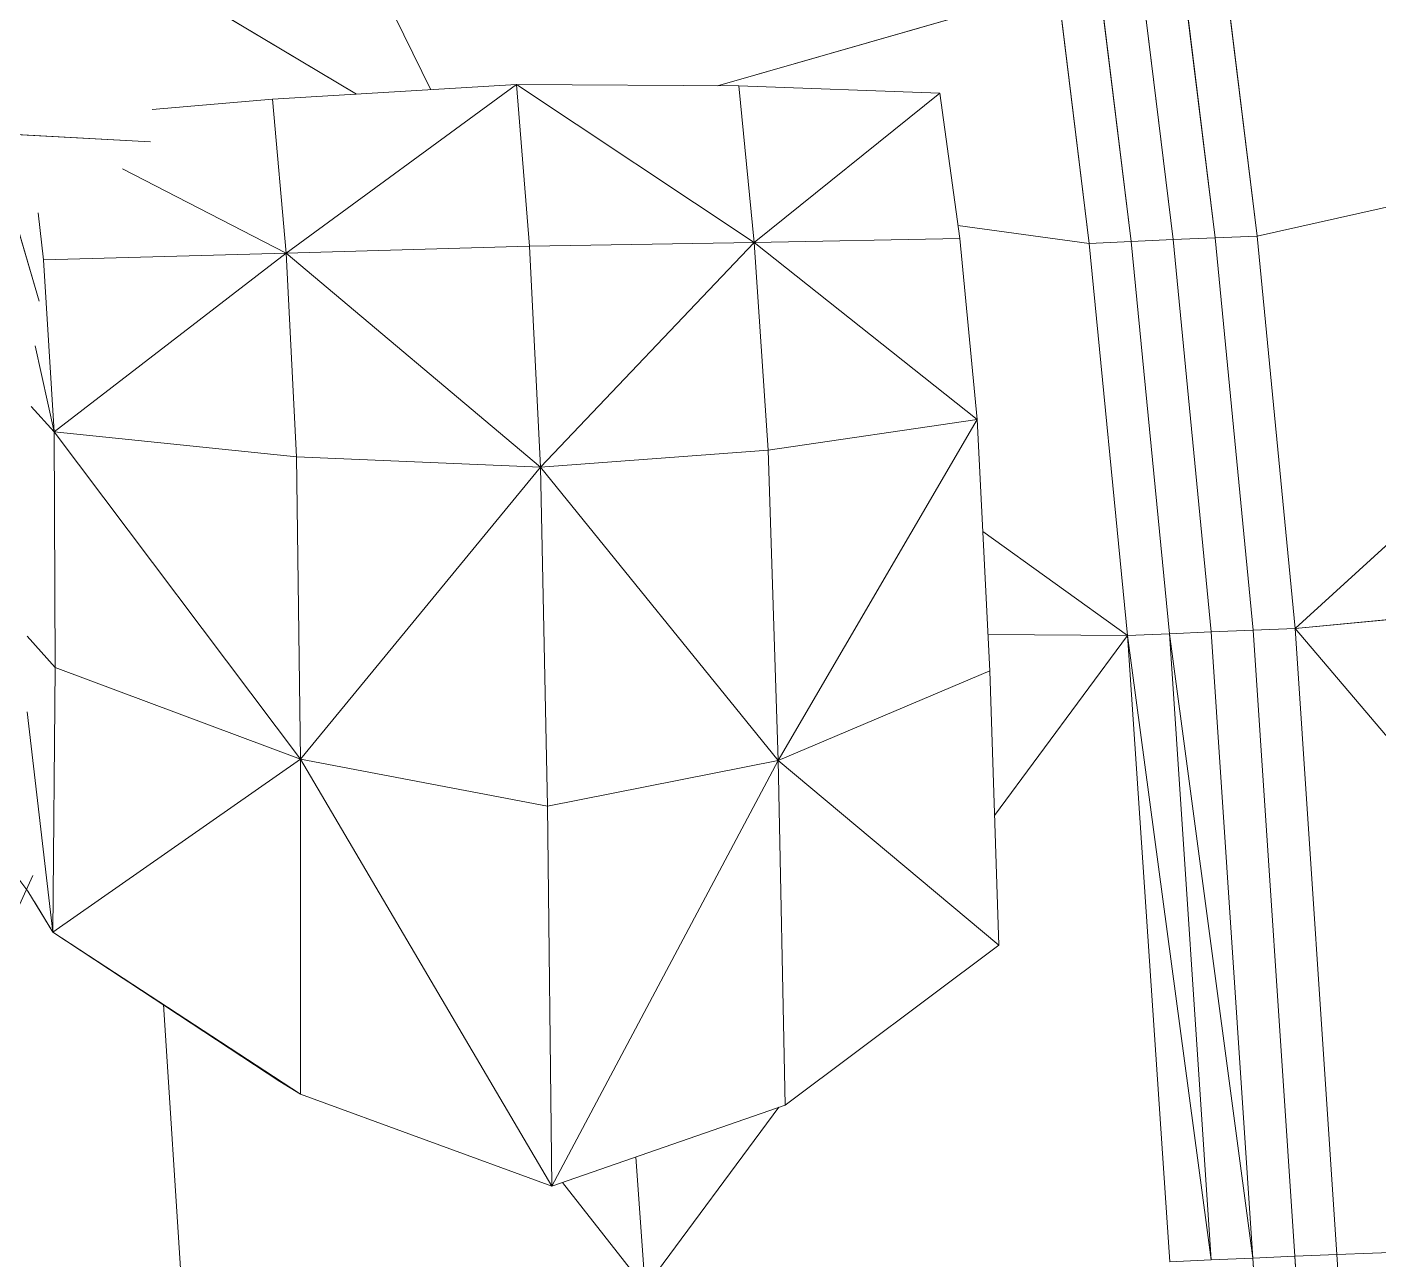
# Model space of a CAD drawing. Header units: centimetres. Extents: x -11896 to 2794, y -437 to 1921.
# Drawn here: x -11028.11 to -11010.11, y 519.72 to 536.13 of the extents above; entities that cross this region are included whole.
import ezdxf

# ---------------------------------------------------------------- set-up
doc = ezdxf.new("R2010")
doc.units = ezdxf.units.CM
doc.layers.add('A-GENM', color=7, linetype='Continuous', lineweight=9)

# ---------------------------------------------------------------- blocks, each defined once
blk = doc.blocks.new('EQ-01-002 - EQ-01-002_dwg_Group_9-1527182-Sección 2-1')
at = {"layer": 'A-GENM', "color": 1, "true_color": 0xff0000}
for p, q in [((-11031.788, 540.054), (-11023.72, 535.239)), ((-11024.721, 539.369), (-11022.732, 535.298)), ((-11022.732, 535.298), (-11024.721, 539.369)), ((-11024.721, 539.369), (-11022.732, 535.298)), ((-11013.406, 533.279), (-11013.825, 536.681)), ((-11012.848, 533.303), (-11013.266, 536.705)), ((-11012.708, 536.729), (-11012.289, 533.327)), ((-11012.149, 536.752), (-11011.731, 533.351)), ((-11014.383, 536.656), (-11018.915, 535.352)), ((-11014.383, 536.656), (-11013.965, 533.254)), ((-11028.602, 534.722), (-11026.463, 534.607)), ((-11028.602, 534.722), (-11027.943, 532.486)), ((-11026.463, 534.607), (-11028.602, 534.722)), ((-11009.849, 533.77), (-11011.731, 533.351)), ((-11009.849, 533.77), (-11011.731, 533.351)), ((-11015.714, 533.491), (-11013.965, 533.254)), ((-11013.965, 533.254), (-11015.714, 533.491)), ((-11013.965, 533.254), (-11013.406, 533.279)), ((-11012.848, 533.303), (-11013.406, 533.279)), ((-11012.897, 528.058), (-11013.406, 533.279)), ((-11012.848, 533.303), (-11012.289, 533.327)), ((-11012.848, 533.303), (-11012.34, 528.082)), ((-11011.731, 533.351), (-11012.289, 533.327)), ((-11012.289, 533.327), (-11011.781, 528.106)), ((-11011.222, 528.13), (-11011.731, 533.351)), ((-11013.965, 533.254), (-11013.454, 528.033)), ((-11011.222, 528.13), (-11009.669, 529.545)), ((-11015.384, 529.42), (-11013.454, 528.033)), ((-11015.384, 529.42), (-11013.454, 528.033)), ((-11013.454, 528.033), (-11015.384, 529.42)), ((-11009.564, 528.286), (-11011.222, 528.13)), ((-11011.222, 528.13), (-11009.564, 528.286)), ((-11013.454, 528.033), (-11015.314, 528.046)), ((-11013.454, 528.033), (-11015.314, 528.046)), ((-11013.454, 528.033), (-11012.897, 528.058)), ((-11012.34, 528.082), (-11012.897, 528.058)), ((-11012.897, 528.058), (-11012.34, 528.082)), ((-11011.787, 519.749), (-11012.897, 528.058)), ((-11012.897, 528.058), (-11012.341, 519.724)), ((-11012.34, 528.082), (-11011.781, 528.106)), ((-11011.781, 528.106), (-11012.34, 528.082)), ((-11012.34, 528.082), (-11011.787, 519.749)), ((-11012.34, 528.082), (-11011.787, 519.749)), ((-11012.34, 528.082), (-11011.787, 519.749)), ((-11011.222, 528.13), (-11011.781, 528.106)), ((-11011.222, 528.13), (-11011.781, 528.106)), ((-11011.781, 528.106), (-11011.229, 519.773)), ((-11011.781, 528.106), (-11011.229, 519.773)), ((-11011.229, 519.773), (-11011.781, 528.106)), ((-11009.547, 526.151), (-11011.222, 528.13)), ((-11011.222, 528.13), (-11010.669, 519.797)), ((-11010.669, 519.797), (-11011.222, 528.13)), ((-11011.222, 528.13), (-11009.547, 526.151)), ((-11009.547, 526.151), (-11011.222, 528.13)), ((-11010.669, 519.797), (-11011.222, 528.13)), ((-11013.454, 528.033), (-11015.225, 525.639)), ((-11013.454, 528.033), (-11012.893, 519.699)), ((-11013.454, 528.033), (-11012.341, 519.724)), ((-11028.027, 524.842), (-11030.125, 520.259)), ((-11028.027, 524.842), (-11030.125, 520.259)), ((-11028.027, 524.842), (-11030.125, 520.259)), ((-11026.29, 523.123), (-11026.033, 519.182)), ((-11026.033, 519.182), (-11026.29, 523.123)), ((-11026.033, 519.182), (-11026.29, 523.123)), ((-11018.098, 521.756), (-11019.877, 519.351)), ((-11019.877, 519.351), (-11018.098, 521.756)), ((-11020.003, 521.095), (-11019.877, 519.351)), ((-11019.877, 519.351), (-11020.003, 521.095)), ((-11020.978, 520.757), (-11019.877, 519.351)), ((-11020.978, 520.757), (-11019.877, 519.351)), ((-11005.159, 519.993), (-11010.669, 519.797)), ((-11010.669, 519.797), (-11005.159, 519.993)), ((-11005.159, 519.993), (-11010.669, 519.797)), ((-11011.229, 519.773), (-11011.787, 519.749)), ((-11010.669, 519.797), (-11011.229, 519.773)), ((-11011.229, 519.773), (-11010.787, 513.202)), ((-11010.208, 512.951), (-11010.669, 519.797)), ((-11010.208, 512.951), (-11010.669, 519.797)), ((-11010.208, 512.951), (-11010.669, 519.797)), ((-11011.787, 519.749), (-11012.341, 519.724)), ((-11011.787, 519.749), (-11011.356, 513.369))]:
    blk.add_line(p, q, dxfattribs=at)
at = {"layer": 'A-GENM', "color": 254, "true_color": 0xcccccc}
for p, q in [((-11021.589, 535.367), (-11024.837, 535.171)), ((-11021.589, 535.367), (-11024.657, 533.122)), ((-11021.589, 535.367), (-11018.631, 535.35)), ((-11021.589, 535.367), (-11021.418, 533.216)), ((-11021.589, 535.367), (-11018.424, 533.267)), ((-11018.631, 535.35), (-11015.953, 535.253)), ((-11018.424, 533.267), (-11018.631, 535.35)), ((-11018.424, 533.267), (-11015.953, 535.253)), ((-11015.953, 535.253), (-11015.69, 533.317)), ((-11024.837, 535.171), (-11026.439, 535.037)), ((-11024.657, 533.122), (-11024.837, 535.171)), ((-11024.657, 533.122), (-11026.833, 534.247)), ((-11027.956, 533.662), (-11027.887, 533.034)), ((-11021.418, 533.216), (-11018.424, 533.267)), ((-11018.424, 533.267), (-11015.69, 533.317)), ((-11024.657, 533.122), (-11027.887, 533.034)), ((-11024.657, 533.122), (-11021.418, 533.216))]:
    blk.add_line(p, q, dxfattribs=at)
at = {"layer": 'A-GENM', "color": 145, "true_color": 0x527ca5}
for p, q in [((-11015.953, 535.253), (-11015.69, 533.317)), ((-11027.956, 533.662), (-11027.887, 533.034))]:
    blk.add_line(p, q, dxfattribs=at)
at = {"layer": 'A-GENM', "color": 30, "true_color": 0xff7f00}
for p, q in [((-11018.424, 533.267), (-11021.418, 533.216)), ((-11018.424, 533.267), (-11021.272, 530.277)), ((-11018.424, 533.267), (-11015.69, 533.317)), ((-11018.424, 533.267), (-11015.459, 530.911)), ((-11018.424, 533.267), (-11018.241, 530.502)), ((-11015.459, 530.911), (-11015.69, 533.317)), ((-11024.657, 533.122), (-11027.887, 533.034)), ((-11024.657, 533.122), (-11027.745, 530.745)), ((-11021.418, 533.216), (-11024.657, 533.122)), ((-11021.272, 530.277), (-11024.657, 533.122)), ((-11024.657, 533.122), (-11024.519, 530.414)), ((-11021.272, 530.277), (-11021.418, 533.216)), ((-11027.745, 530.745), (-11027.887, 533.034)), ((-11027.745, 530.745), (-11027.997, 531.89)), ((-11027.745, 530.745), (-11028.052, 531.082)), ((-11027.745, 530.745), (-11024.519, 530.414)), ((-11027.745, 530.745), (-11024.465, 526.391)), ((-11027.745, 530.745), (-11027.731, 527.607)), ((-11015.459, 530.911), (-11018.241, 530.502)), ((-11015.459, 530.911), (-11018.107, 526.372)), ((-11015.459, 530.911), (-11015.29, 527.565)), ((-11021.272, 530.277), (-11024.519, 530.414)), ((-11024.519, 530.414), (-11024.465, 526.391)), ((-11018.241, 530.502), (-11021.272, 530.277)), ((-11018.241, 530.502), (-11018.107, 526.372)), ((-11021.272, 530.277), (-11024.465, 526.391)), ((-11021.272, 530.277), (-11018.107, 526.372)), ((-11021.272, 530.277), (-11021.176, 525.763)), ((-11027.731, 527.607), (-11028.103, 528.027)), ((-11027.762, 524.085), (-11027.731, 527.607)), ((-11024.465, 526.391), (-11027.731, 527.607)), ((-11018.107, 526.372), (-11015.29, 527.565)), ((-11015.29, 527.565), (-11015.167, 523.913)), ((-11027.762, 524.085), (-11028.105, 527.017)), ((-11024.465, 526.391), (-11027.762, 524.085)), ((-11021.12, 520.708), (-11024.465, 526.391)), ((-11021.176, 525.763), (-11024.465, 526.391)), ((-11024.465, 526.391), (-11024.465, 521.931)), ((-11018.107, 526.372), (-11021.176, 525.763)), ((-11018.107, 526.372), (-11021.12, 520.708)), ((-11018.107, 526.372), (-11015.167, 523.913)), ((-11018.107, 526.372), (-11018.014, 521.785)), ((-11021.12, 520.708), (-11021.176, 525.763)), ((-11028.097, 524.634), (-11028.227, 524.811)), ((-11027.762, 524.085), (-11028.097, 524.634)), ((-11027.762, 524.085), (-11024.741, 522.1)), ((-11024.465, 521.931), (-11027.762, 524.085)), ((-11015.167, 523.913), (-11018.014, 521.785)), ((-11024.465, 521.931), (-11024.741, 522.1)), ((-11021.12, 520.708), (-11024.465, 521.931)), ((-11018.014, 521.785), (-11021.12, 520.708))]:
    blk.add_line(p, q, dxfattribs=at)
at = {"layer": 'A-GENM', "color": 164, "true_color": 0x0029a5}
for p, q in [((-11021.418, 533.216), (-11024.657, 533.122)), ((-11024.657, 533.122), (-11021.418, 533.216)), ((-11024.657, 533.122), (-11024.519, 530.414)), ((-11024.657, 533.122), (-11021.272, 530.277)), ((-11024.519, 530.414), (-11024.657, 533.122)), ((-11021.272, 530.277), (-11024.657, 533.122)), ((-11021.272, 530.277), (-11021.418, 533.216)), ((-11021.418, 533.216), (-11021.272, 530.277)), ((-11027.745, 530.745), (-11028.052, 531.082)), ((-11015.459, 530.911), (-11015.29, 527.565)), ((-11024.519, 530.414), (-11024.465, 526.391)), ((-11021.272, 530.277), (-11024.519, 530.414)), ((-11018.241, 530.502), (-11018.107, 526.372)), ((-11027.731, 527.607), (-11028.103, 528.027)), ((-11027.731, 527.607), (-11024.465, 526.391)), ((-11015.29, 527.565), (-11015.167, 523.913)), ((-11024.465, 526.391), (-11021.176, 525.763)), ((-11021.176, 525.763), (-11018.107, 526.372)), ((-11015.167, 523.913), (-11018.014, 521.785)), ((-11021.12, 520.708), (-11024.465, 521.931)), ((-11018.014, 521.785), (-11021.12, 520.708))]:
    blk.add_line(p, q, dxfattribs=at)
at = {"layer": 'A-GENM', "color": 1, "true_color": 0xff0000, "flags": 128}
for points in [[(-11011.986, 543.101), (-11012.649, 542.243), (-11012.433, 539.629), (-11012.149, 536.752), (-11012.708, 536.729), (-11012.991, 539.605), (-11012.708, 536.729), (-11012.149, 536.752), (-11011.731, 533.351)], [(-11012.848, 533.303), (-11013.266, 536.705), (-11013.55, 539.581), (-11012.991, 539.605), (-11013.55, 539.581), (-11013.766, 542.194), (-11013.207, 542.219), (-11012.991, 539.605), (-11013.207, 542.219), (-11012.649, 542.243), (-11012.433, 539.629), (-11012.991, 539.605), (-11012.433, 539.629)], [(-11028.602, 534.722), (-11031.788, 540.054), (-11023.72, 535.239)], [(-11023.72, 535.239), (-11031.788, 540.054), (-11024.721, 539.369)], [(-11024.721, 539.369), (-11014.383, 536.656), (-11018.915, 535.352)], [(-11012.848, 533.303), (-11013.266, 536.705), (-11012.708, 536.729), (-11012.289, 533.327), (-11012.708, 536.729), (-11013.266, 536.705), (-11013.825, 536.681), (-11013.406, 533.279), (-11013.825, 536.681), (-11014.383, 536.656), (-11013.965, 533.254)], [(-11011.731, 533.351), (-11012.149, 536.752), (-11007.113, 535.847)], [(-11018.915, 535.352), (-11014.383, 536.656), (-11013.965, 533.254)], [(-11027.943, 532.486), (-11028.602, 534.722), (-11030.919, 533.489)], [(-11027.943, 532.486), (-11028.602, 534.722), (-11026.463, 534.607)], [(-11009.669, 529.545), (-11011.222, 528.13), (-11011.731, 533.351), (-11009.849, 533.77)], [(-11015.714, 533.491), (-11013.965, 533.254), (-11013.454, 528.033)], [(-11013.965, 533.254), (-11013.406, 533.279), (-11013.965, 533.254), (-11013.454, 528.033)], [(-11013.454, 528.033), (-11012.897, 528.058), (-11013.406, 533.279)], [(-11013.406, 533.279), (-11012.897, 528.058), (-11012.34, 528.082), (-11012.848, 533.303), (-11013.406, 533.279), (-11012.848, 533.303)], [(-11012.289, 533.327), (-11011.781, 528.106), (-11012.34, 528.082), (-11012.848, 533.303), (-11012.289, 533.327), (-11012.848, 533.303)], [(-11011.731, 533.351), (-11012.289, 533.327), (-11011.731, 533.351), (-11011.222, 528.13), (-11011.781, 528.106), (-11012.289, 533.327)], [(-11009.564, 528.286), (-11011.222, 528.13), (-11009.669, 529.545)], [(-11015.314, 528.046), (-11013.454, 528.033), (-11015.225, 525.639)], [(-11012.897, 528.058), (-11013.454, 528.033), (-11012.341, 519.724), (-11013.454, 528.033), (-11012.893, 519.699)], [(-11011.356, 513.369), (-11011.787, 519.749), (-11012.341, 519.724), (-11012.897, 528.058)], [(-11011.787, 519.749), (-11012.341, 519.724), (-11012.897, 528.058)], [(-11015.225, 525.639), (-11013.454, 528.033), (-11012.893, 519.699)], [(-11018.098, 521.756), (-11019.877, 519.351), (-11020.978, 520.757)], [(-11020.003, 521.095), (-11019.877, 519.351), (-11026.033, 519.182)], [(-11011.787, 519.749), (-11011.229, 519.773), (-11011.787, 519.749), (-11011.356, 513.369)]]:
    blk.add_lwpolyline(points, dxfattribs=at)
at = {"layer": 'A-GENM', "color": 145, "true_color": 0x527ca5, "flags": 128}
for points in [[(-11024.657, 533.122), (-11021.589, 535.367), (-11024.837, 535.171), (-11024.657, 533.122), (-11024.837, 535.171), (-11026.439, 535.037)], [(-11018.424, 533.267), (-11018.631, 535.35), (-11021.589, 535.367), (-11018.424, 533.267), (-11021.589, 535.367), (-11021.418, 533.216), (-11021.589, 535.367), (-11024.657, 533.122)], [(-11015.953, 535.253), (-11015.69, 533.317), (-11015.953, 535.253), (-11018.424, 533.267), (-11015.953, 535.253), (-11018.631, 535.35), (-11018.424, 533.267)]]:
    blk.add_lwpolyline(points, dxfattribs=at)
for points in [[(-11026.833, 534.247), (-11024.657, 533.122)], [(-11027.956, 533.662), (-11027.887, 533.034)]]:
    blk.add_lwpolyline(points, close=True, dxfattribs=at)
at = {"layer": 'A-GENM', "color": 164, "true_color": 0x0029a5, "flags": 128}
for points in [[(-11015.69, 533.317), (-11015.459, 530.911), (-11018.241, 530.502), (-11018.424, 533.267), (-11021.418, 533.216), (-11018.424, 533.267), (-11021.272, 530.277)], [(-11015.69, 533.317), (-11018.424, 533.267), (-11015.459, 530.911), (-11018.424, 533.267), (-11021.272, 530.277)], [(-11021.272, 530.277), (-11018.241, 530.502), (-11018.424, 533.267)], [(-11018.424, 533.267), (-11015.69, 533.317), (-11015.459, 530.911)], [(-11024.657, 533.122), (-11027.745, 530.745), (-11027.887, 533.034)], [(-11027.745, 530.745), (-11024.519, 530.414), (-11027.745, 530.745), (-11024.657, 533.122)], [(-11027.887, 533.034), (-11027.745, 530.745), (-11027.997, 531.89)], [(-11027.997, 531.89), (-11027.745, 530.745), (-11028.052, 531.082)], [(-11028.103, 528.027), (-11027.731, 527.607), (-11027.745, 530.745)], [(-11027.745, 530.745), (-11024.465, 526.391), (-11027.762, 524.085), (-11027.731, 527.607)], [(-11024.465, 526.391), (-11027.731, 527.607), (-11027.745, 530.745)], [(-11021.272, 530.277), (-11024.465, 526.391), (-11027.745, 530.745)], [(-11018.241, 530.502), (-11015.459, 530.911), (-11018.107, 526.372), (-11018.241, 530.502)], [(-11024.465, 526.391), (-11021.272, 530.277), (-11021.176, 525.763), (-11024.465, 526.391), (-11024.519, 530.414), (-11021.272, 530.277)], [(-11018.107, 526.372), (-11021.272, 530.277), (-11018.241, 530.502)], [(-11018.107, 526.372), (-11021.176, 525.763), (-11021.272, 530.277), (-11018.107, 526.372)], [(-11028.105, 527.017), (-11027.762, 524.085), (-11027.731, 527.607)], [(-11028.008, 524.488), (-11027.762, 524.085), (-11028.105, 527.017)], [(-11024.465, 526.391), (-11024.465, 521.931), (-11027.762, 524.085), (-11024.465, 526.391)], [(-11021.176, 525.763), (-11021.12, 520.708), (-11024.465, 526.391)], [(-11024.465, 526.391), (-11021.12, 520.708), (-11024.465, 521.931), (-11024.465, 526.391)], [(-11018.107, 526.372), (-11021.12, 520.708), (-11021.176, 525.763)], [(-11018.107, 526.372), (-11018.014, 521.785), (-11021.12, 520.708), (-11018.107, 526.372)], [(-11018.107, 526.372), (-11015.167, 523.913), (-11018.014, 521.785), (-11018.107, 526.372)], [(-11026.828, 523.471), (-11027.762, 524.085), (-11028.008, 524.488)], [(-11024.465, 521.931), (-11027.762, 524.085), (-11026.828, 523.471)]]:
    blk.add_lwpolyline(points, dxfattribs=at)
for points in [[(-11027.887, 533.034), (-11024.657, 533.122)], [(-11018.107, 526.372), (-11015.29, 527.565), (-11015.167, 523.913), (-11018.107, 526.372), (-11015.459, 530.911), (-11015.29, 527.565)]]:
    blk.add_lwpolyline(points, close=True, dxfattribs=at)
at = {"layer": 'A-GENM', "color": 1, "true_color": 0xff0000, "flags": 128}
for points in [[(-11010.669, 519.797), (-11011.229, 519.773)], [(-11010.787, 513.202), (-11011.229, 519.773)], [(-11012.893, 519.699), (-11012.341, 519.724)]]:
    blk.add_lwpolyline(points, close=True, dxfattribs=at)
blk = doc.blocks.new('EQ-01-002 - EQ-01-002_dwg-1527181-Sección 2-1')
blk.add_blockref('EQ-01-002 - EQ-01-002_dwg_Group_9-1527182-Sección 2-1', (0, 0))
blk = doc.blocks.new('EQ-01-002 - EQ-01-002-1481515-Sección 2-1')
blk.add_blockref('EQ-01-002 - EQ-01-002_dwg-1527181-Sección 2-1', (0, 0))
blk = doc.blocks.new('PQ_RVR_MEP-01_ZZ_ZZ_MO_T_A_rvt-1-Sección 2-1')
at = {"layer": 'A-GENM', "lineweight": 9}
blk.add_blockref('EQ-01-002 - EQ-01-002-1481515-Sección 2-1', (0, 0), dxfattribs=at)

msp = doc.modelspace()

# ---------------------------------------------------------------- block references
at = {"lineweight": 5}
msp.add_blockref('PQ_RVR_MEP-01_ZZ_ZZ_MO_T_A_rvt-1-Sección 2-1', (0, 0), dxfattribs=at)

doc.saveas('drawing.dxf')
